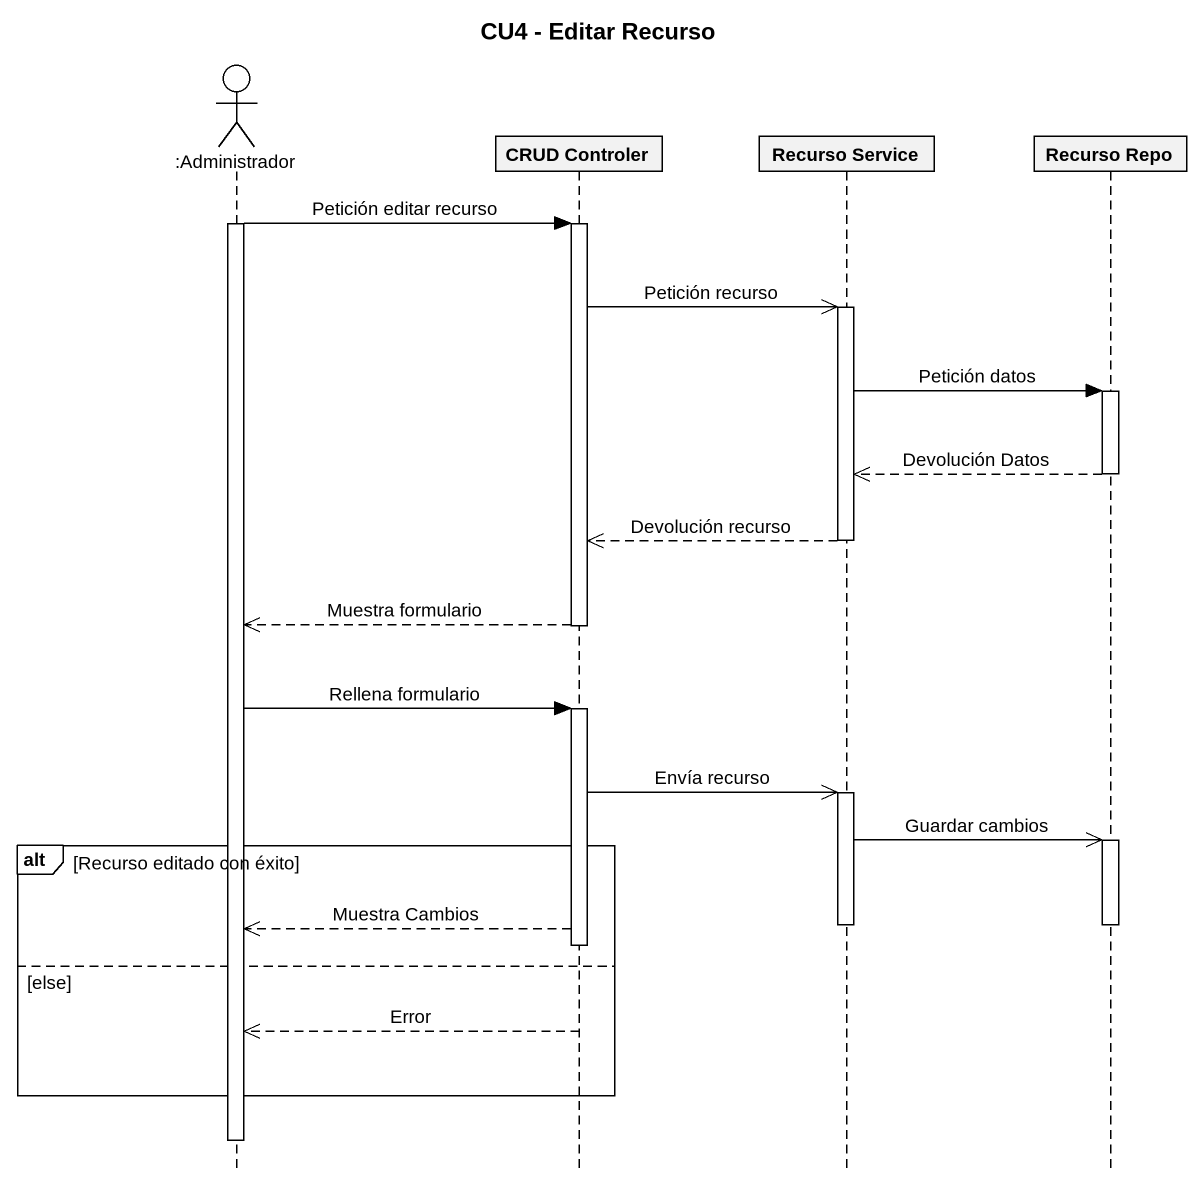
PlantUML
@startuml
title CU4 - Editar Recurso
hide footbox
actor ":Administrador" as Administrador
participant "CRUD Controler" as CRUD_Controler
participant "Recurso Service" as Recurso_Service
participant "Recurso Repo" as Recurso_Repo

activate Administrador
Administrador -> CRUD_Controler : Petición editar recurso
activate CRUD_Controler
CRUD_Controler ->> Recurso_Service : Petición recurso
activate Recurso_Service
Recurso_Service -> Recurso_Repo : Petición datos
activate Recurso_Repo
Recurso_Repo -->> Recurso_Service : Devolución Datos
deactivate Recurso_Repo
Recurso_Service -->> CRUD_Controler : Devolución recurso
deactivate Recurso_Service
CRUD_Controler -->> Administrador : Muestra formulario
deactivate CRUD_Controler
Administrador -> CRUD_Controler : Rellena formulario
activate CRUD_Controler
CRUD_Controler ->> Recurso_Service : Envía recurso
activate Recurso_Service
Recurso_Service ->> Recurso_Repo : Guardar cambios
activate Recurso_Repo
alt Recurso editado con éxito
  deactivate Recurso_Service
  deactivate Recurso_Repo
  CRUD_Controler -->> Administrador : Muestra Cambios
  deactivate CRUD_Controler
else else
  CRUD_Controler -->> Administrador : Error
end
deactivate Administrador
@enduml
